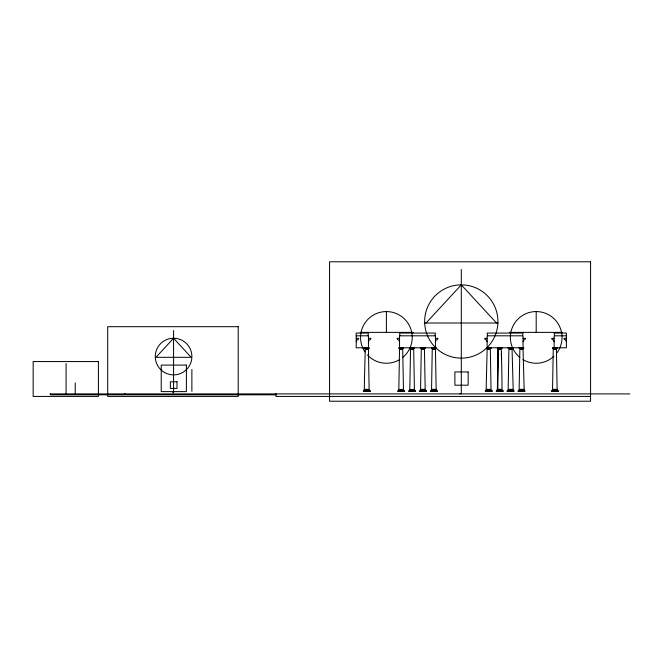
<?xml version="1.0" encoding="UTF-8"?>
<svg xmlns="http://www.w3.org/2000/svg" width="663" height="663" viewBox="0 0 663 663"><rect width="100%" height="100%" fill="white"/><g stroke="black" fill="none" stroke-linecap="round" stroke-linejoin="round"><path stroke-width="0.99" d="M369.349 389.919L364.244 389.695L365.238 349.31L368.421 349.31M398.828 389.347L399.549 349.31L402.723 349.31L403.435 389.338L398.554 389.72L403.659 389.919M409.809 389.347L410.521 349.31L413.704 349.31L414.408 389.338L409.535 389.72L414.632 389.919M491.25 389.919L486.153 389.745L487.139 349.31M497.391 391.162L498.236 347.702M553.232 349.31L552.544 389.338L557.152 389.347L557.591 390.466M513.22 390.466L512.06 349.31L508.877 349.31L508.173 389.338L512.748 389.338M524.201 390.466L523.041 349.31L519.858 349.31L519.146 389.338L523.72 389.338M420.947 348.498L424.602 348.904M431.928 348.498L435.583 348.904M508.546 348.498L512.201 348.904M519.519 348.498L523.182 348.904M552.917 348.498L556.572 348.904M425.613 390.499L425.381 389.919L420.35 389.919M436.594 390.499L436.362 389.919L431.331 389.919M425.397 389.894L425.182 389.347L420.582 389.338L421.27 349.31L424.444 349.31L425.182 389.347M436.378 389.894L436.163 389.347L431.563 389.338L432.243 349.31L435.425 349.31L436.163 389.347M512.98 389.919L507.949 389.919M523.961 389.919L518.93 389.919M557.351 389.919L552.32 389.919M426.069 323.005L461.291 284.858L496.512 323.005M364.319 389.919L364.086 390.499M398.629 389.919L398.397 390.499M409.601 389.919L409.378 390.499M497.2 389.919L502.231 389.919M364.517 389.347L369.117 389.338L368.437 349.31M486.427 389.347L491.026 389.338L490.338 349.31L487.156 349.31M501.319 353.835A911.608 911.608 0 0 1 502.007 389.338L497.399 389.347L496.968 390.499M424.237 323.005L498.112 323.005M360.2 332.378L413.264 332.378M509.317 332.378L562.381 332.378M356.205 335.809L368.437 335.809L368.437 347.785M566.384 335.809L554.144 335.809L554.144 347.785M356.205 338.345L358.716 338.345L358.028 339.705L356.992 339.904L356.205 341.76M368.437 338.345L370.957 338.345L370.269 339.705L369.233 339.904L368.437 341.76M399.54 338.345L397.021 338.345L397.709 339.705L398.753 339.904L399.54 341.76M435.45 338.345L437.961 338.345L437.282 339.705L436.237 339.904L435.45 341.76M487.139 338.345L484.62 338.345L485.308 339.705L486.344 339.904L487.139 341.76M523.041 338.345L525.56 338.345L524.872 339.705L523.861 339.879L523.041 341.76M554.144 338.345L551.633 338.345L552.312 339.705L553.356 339.904L554.144 341.76M566.384 338.345L563.865 338.345L564.553 339.705L565.589 339.904L566.384 341.76M365.098 348.904L368.761 348.523M399.408 348.904L403.071 348.523M410.38 348.904L414.052 348.523M486.998 348.904L490.661 348.523M497.979 348.904L501.642 348.523M498.137 349.31L501.303 349.31L501.634 359.528M553.249 349.31L556.414 349.31L557.127 389.338M50.305 393.905L629.85 393.905M276.04 394.816L50.305 394.816L50.305 393.449M590.567 396.424L276.04 396.424L276.04 393.905M486.219 389.919L485.996 390.499M557.749 390.863L551.914 390.863M557.227 347.785L557.227 348.241L552.445 348.241L552.445 347.785L566.384 347.785L566.384 333.066L554.144 333.066L554.633 335.809M556.87 348.241L552.801 348.241M536.193 311.569L536.193 332.378M524.358 390.863L518.524 390.863M523.472 348.241L519.402 348.241M523.041 347.785L523.041 335.809L487.139 335.809L487.139 347.785M522.552 335.809L523.041 333.066L487.139 333.066L487.628 335.809M519.046 347.785L519.046 348.241L523.828 348.241L523.828 347.785L486.352 347.785L486.352 348.241L491.134 348.241L491.134 347.785M513.377 390.863L507.543 390.863M512.855 347.785L512.855 348.241L508.065 348.241L508.065 347.785M512.499 348.241L508.422 348.241M502.637 390.863L496.802 390.863M502.106 347.785L502.106 348.241L497.325 348.241L497.325 347.785M501.75 348.241L497.681 348.241M497.888 347.694L497.888 390.126M491.656 390.863L485.822 390.863M490.777 348.241L486.708 348.241M461.291 269.485L461.291 393.905M459.923 393.449L459.923 393.905M436.76 390.863L430.925 390.863M435.881 348.241L431.812 348.241M435.45 347.785L435.45 335.809L399.54 335.809L399.54 347.785M434.953 335.809L435.45 333.066L399.54 333.066L400.029 335.809M431.456 347.785L431.456 348.241L436.237 348.241L436.237 347.785L398.753 347.785L398.753 348.241L403.535 348.241L403.535 347.785M425.779 390.863L419.952 390.863M425.256 347.785L425.256 348.241L420.475 348.241L420.475 347.785M424.9 348.241L420.831 348.241M415.038 390.863L409.204 390.863M414.516 347.785L414.516 348.241L409.734 348.241L409.734 347.785M414.16 348.241L410.09 348.241M404.065 390.863L398.231 390.863M403.179 348.241L399.109 348.241M386.388 311.569L386.388 332.378M369.755 390.863L363.921 390.863M368.868 348.241L364.799 348.241M367.948 335.809L368.437 333.066L356.205 333.066L356.205 347.785L369.225 347.785L369.225 348.241L364.443 348.241L364.443 347.785M275.584 393.449L275.584 393.905M191.872 369.432L191.872 391.385M173.573 330.555L173.573 392.761M172.894 392.305L172.894 392.761M124.859 393.449L124.859 393.905M75.234 382.924L75.234 393.905M66.085 363.49L66.085 394.593M65.852 394.137L65.852 394.593M497.432 389.338A911.608 911.608 0 0 1 498.12 353.835M519.842 357.423A25.84 25.84 0 0 1 516.096 321.165A25.84 25.84 0 0 1 552.337 317.229A25.84 25.84 0 0 1 556.464 353.454M553.945 356.197A25.84 25.84 0 0 1 522.892 359.57M365.023 351.945A25.84 25.84 0 0 1 371.239 316.475A25.84 25.84 0 0 1 406.875 321.654A25.84 25.84 0 0 1 402.739 357.423M399.698 359.57A25.84 25.84 0 0 1 367.335 354.871M173.573 338.238L155.962 357.316L191.184 357.316L173.573 338.238M590.567 261.777L329.552 261.777L329.552 401.223L590.567 401.223L590.567 261.777M238.216 326.693L107.713 326.693L107.713 396.424L238.216 396.424L238.216 326.693M98.406 361.559L33.15 361.559L33.15 396.424L98.406 396.424L98.406 361.559M186.386 365.089L161.225 365.089L161.225 391.618L186.386 391.618L186.386 365.089M468.153 371.951L454.884 371.951L454.884 385.211L468.153 385.211L468.153 371.951M177.004 381.78L170.374 381.78L170.374 388.419L177.004 388.419L177.004 381.78M370.261 390.863L363.407 390.863L363.407 391.518L370.261 391.518L370.261 390.863M404.571 390.863L397.717 390.863L397.717 391.518L404.571 391.518L404.571 390.863M415.552 390.863L408.698 390.863L408.698 391.518L415.552 391.518L415.552 390.863M426.292 390.863L419.439 390.863L419.439 391.518L426.292 391.518L426.292 390.863M437.273 390.863L430.42 390.863L430.42 391.518L437.273 391.518L437.273 390.863M492.17 390.863L485.316 390.863L485.316 391.518L492.17 391.518L492.17 390.863M503.142 390.863L496.289 390.863L496.289 391.518L503.142 391.518L503.142 390.863M513.891 390.863L507.038 390.863L507.038 391.518L513.891 391.518L513.891 390.863M524.864 390.863L518.01 390.863L518.01 391.518L524.864 391.518L524.864 390.863M558.263 390.863L551.409 390.863L551.409 391.518L558.263 391.518L558.263 390.863M164.416 372.424A18.324 18.324 0 0 0 191.897 356.561A18.324 18.324 0 0 0 164.416 340.691A18.324 18.324 0 0 0 164.416 372.424M441.682 352.451A36.639 36.639 0 0 0 497.905 323.005A36.639 36.639 0 0 0 444.293 289.043A36.639 36.639 0 0 0 441.682 352.451"/></g></svg>
